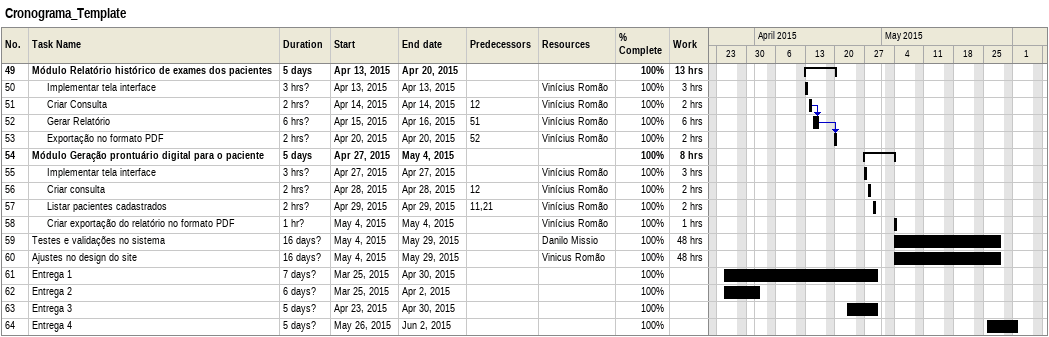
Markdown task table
Cronograma_Template

| ID | Level | Task | Duration | Start | Finish | Predecessors | Resources | % complete | Work (h) |
|---|---|---|---|---|---|---|---|---|---|
| 49 | 1 | **Módulo Relatório histórico de exames dos pacientes** | 5d | 2015-04-13 | 2015-04-20 |  |  | 100 | 13 |
| 50 | 2 | Implementar tela interface | 3h? | 2015-04-13 | 2015-04-13 |  | Vinícius Romão | 100 | 3 |
| 51 | 2 | Criar Consulta | 2h? | 2015-04-14 | 2015-04-14 | 12 | Vinícius Romão | 100 | 2 |
| 52 | 2 | Gerar Relatório | 6h? | 2015-04-15 | 2015-04-16 | 51 | Vinícius Romão | 100 | 6 |
| 53 | 2 | Exportação no formato PDF | 2h? | 2015-04-20 | 2015-04-20 | 52 | Vinícius Romão | 100 | 2 |
| 54 | 1 | **Módulo Geração prontuário digital para o paciente** | 5d | 2015-04-27 | 2015-05-04 |  |  | 100 | 8 |
| 55 | 2 | Implementar tela interface | 3h? | 2015-04-27 | 2015-04-27 |  | Vinícius Romão | 100 | 3 |
| 56 | 2 | Criar consulta | 2h? | 2015-04-28 | 2015-04-28 | 12 | Vinícius Romão | 100 | 2 |
| 57 | 2 | Listar pacientes cadastrados | 2h? | 2015-04-29 | 2015-04-29 | 11, 21 | Vinícius Romão | 100 | 2 |
| 58 | 2 | Criar exportação do relatório no formato PDF | 1h? | 2015-05-04 | 2015-05-04 |  | Vinícius Romão | 100 | 1 |
| 59 | 1 | Testes e validações no sistema | 16d? | 2015-05-04 | 2015-05-29 |  | Danilo Missio | 100 | 48 |
| 60 | 1 | Ajustes no design do site | 16d? | 2015-05-04 | 2015-05-29 |  | Vinicus Romão | 100 | 48 |
| 61 | 1 | Entrega 1 | 7d? | 2015-03-25 | 2015-04-30 |  |  | 100 |  |
| 62 | 1 | Entrega 2 | 6d? | 2015-03-25 | 2015-04-02 |  |  | 100 |  |
| 63 | 1 | Entrega 3 | 5d? | 2015-04-23 | 2015-04-30 |  |  | 100 |  |
| 64 | 1 | Entrega 4 | 5d? | 2015-05-26 | 2015-06-02 |  |  | 100 |  |
